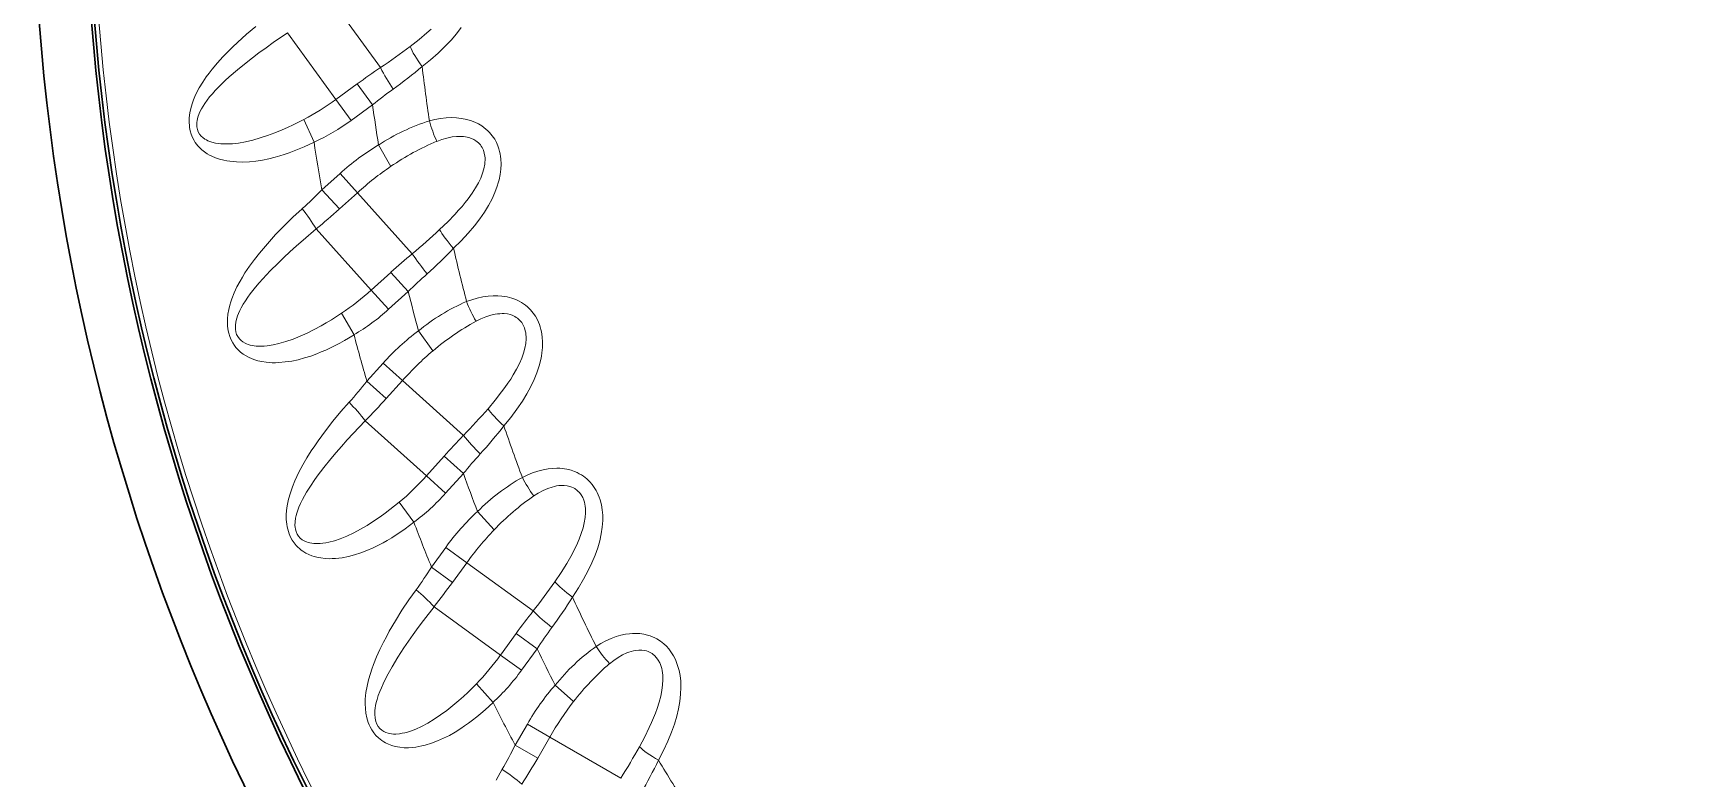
# Model space of a CAD drawing. Extents: x 0 to 297, y 0 to 535.
# Drawn here: x 124.38 to 150.37, y 486.48 to 498.26 of the extents above; entities that cross this region are included whole.
import ezdxf

# ---------------------------------------------------------------- set-up
doc = ezdxf.new("R2010")
doc.units = 0

msp = doc.modelspace()

# ---------------------------------------------------------------- linework, layer by layer
at = {"color": 7, "lineweight": 13, "ltscale": 0.032425}
for p, q in [((129.109, 498.758), (129.871, 497.709)), ((129.506, 495.732), (130.374, 494.768)), ((130.217, 492.764), (131.181, 491.897)), ((132.548, 487.132), (133.671, 486.483))]:
    msp.add_line(p, q, dxfattribs=at)
at = {"color": 7, "lineweight": 13, "ltscale": 0.032486}
msp.add_line((128.403, 498.257), (129.166, 497.206), dxfattribs=at)
at = {"color": 7, "lineweight": 13, "ltscale": 0.010461}
for p, q in [((129.505, 497.452), (129.166, 497.206)), ((130.876, 491.569), (130.596, 491.258)), ((131.181, 491.295), (130.901, 490.984)), ((132.015, 488.767), (131.769, 488.428))]:
    msp.add_line(p, q, dxfattribs=at)
at = {"color": 7, "lineweight": 13, "ltscale": 0.010249}
for p, q in [((129.746, 497.12), (129.505, 497.452)), ((129.232, 496.037), (129.506, 495.732)), ((130.311, 494.17), (130.037, 494.474)), ((129.913, 493.039), (130.217, 492.764)), ((129.656, 492.753), (129.96, 492.479)), ((131.181, 491.295), (130.876, 491.569)), ((130.901, 490.984), (130.596, 491.258)), ((130.903, 490.128), (131.235, 489.887)), ((130.678, 489.817), (131.009, 489.576)), ((132.347, 488.526), (132.015, 488.767)), ((132.101, 488.188), (131.769, 488.428))]:
    msp.add_line(p, q, dxfattribs=at)
at = {"color": 7, "lineweight": 13, "ltscale": 0.01025}
for p, q in [((129.407, 496.874), (129.166, 497.206)), ((128.946, 495.78), (129.221, 495.475)), ((130, 493.89), (129.726, 494.194)), ((132.193, 487.337), (132.548, 487.132)), ((132.001, 487.004), (132.356, 486.799))]:
    msp.add_line(p, q, dxfattribs=at)
at = {"color": 7, "lineweight": 13, "ltscale": 0.010462}
for p, q in [((129.746, 497.12), (129.407, 496.874)), ((130.037, 494.474), (129.726, 494.194)), ((130.311, 494.17), (130, 493.89)), ((132.347, 488.526), (132.101, 488.188))]:
    msp.add_line(p, q, dxfattribs=at)
at = {"color": 7, "lineweight": 13, "ltscale": 0.009814}
msp.add_line((128.821, 496.531), (128.662, 496.89), dxfattribs=at)
at = {"color": 7, "lineweight": 13, "ltscale": 0.009748}
for p, q in [((129.84, 496.487), (130.036, 496.149)), ((131.405, 490.694), (131.667, 490.405)), ((132.633, 487.953), (132.923, 487.692))]:
    msp.add_line(p, q, dxfattribs=at)
at = {"color": 7, "lineweight": 13, "ltscale": 0.009607}
for p, q in [((128.946, 495.78), (129.232, 496.037)), ((129.96, 492.479), (130.217, 492.764))]:
    msp.add_line(p, q, dxfattribs=at)
at = {"color": 7, "lineweight": 13, "ltscale": 0.009608}
for p, q in [((129.221, 495.475), (129.506, 495.732)), ((129.656, 492.753), (129.913, 493.039)), ((130.678, 489.817), (130.903, 490.128)), ((131.009, 489.576), (131.235, 489.887)), ((132.001, 487.004), (132.193, 487.337)), ((132.356, 486.799), (132.548, 487.132))]:
    msp.add_line(p, q, dxfattribs=at)
at = {"color": 7, "lineweight": 13, "ltscale": 0.032487}
for p, q in [((128.856, 495.16), (129.726, 494.194)), ((129.631, 492.127), (130.596, 491.258)), ((130.718, 489.192), (131.769, 488.428))]:
    msp.add_line(p, q, dxfattribs=at)
at = {"color": 7, "lineweight": 13, "ltscale": 0.009813}
for p, q in [((129.453, 493.487), (129.257, 493.827)), ((130.399, 490.526), (130.168, 490.844)), ((131.65, 487.68), (131.387, 487.972))]:
    msp.add_line(p, q, dxfattribs=at)
at = {"color": 7, "lineweight": 13, "ltscale": 0.009747}
msp.add_line((130.471, 493.549), (130.701, 493.235), dxfattribs=at)
at = {"color": 7, "lineweight": 13, "ltscale": 0.032426}
msp.add_line((131.235, 489.887), (132.284, 489.125), dxfattribs=at)
at = {"color": 7, "lineweight": 13}
for points in [[(127.902, 498.36), (127.753, 498.235), (127.609, 498.105), (127.539, 498.039), (127.47, 497.971), (127.38, 497.878), (127.293, 497.782), (127.209, 497.682), (127.163, 497.623), (127.118, 497.562), (127.061, 497.477), (127.008, 497.39), (126.96, 497.299), (126.937, 497.251), (126.917, 497.201), (126.893, 497.134), (126.873, 497.064), (126.858, 496.992), (126.849, 496.916), (126.847, 496.876), (126.848, 496.837), (126.85, 496.799), (126.855, 496.761), (126.865, 496.708), (126.881, 496.656), (126.901, 496.605), (126.925, 496.558), (126.944, 496.528), (126.964, 496.5), (126.985, 496.473), (127.009, 496.447), (127.048, 496.41), (127.09, 496.377), (127.134, 496.347), (127.168, 496.328), (127.203, 496.31), (127.265, 496.284), (127.329, 496.262), (127.394, 496.246), (127.441, 496.236), (127.489, 496.229), (127.541, 496.223), (127.594, 496.219), (127.696, 496.217), (127.799, 496.222), (127.902, 496.233), (128.004, 496.249), (128.106, 496.269), (128.207, 496.295), (128.279, 496.315), (128.351, 496.337), (128.429, 496.364), (128.506, 496.393), (128.586, 496.424), (128.665, 496.458), (128.821, 496.531)], [(128.403, 498.257), (128.176, 498.104), (128.062, 498.023), (127.95, 497.941), (127.847, 497.863), (127.746, 497.784), (127.611, 497.674), (127.479, 497.561), (127.416, 497.503), (127.354, 497.444), (127.259, 497.347), (127.214, 497.297), (127.171, 497.246), (127.131, 497.195), (127.093, 497.142), (127.066, 497.1), (127.041, 497.058), (127.022, 497.021), (127.006, 496.984), (126.986, 496.928), (126.972, 496.872), (126.969, 496.844), (126.967, 496.816), (126.969, 496.773), (126.978, 496.732), (126.992, 496.693), (127.013, 496.658), (127.037, 496.628), (127.065, 496.602), (127.096, 496.579), (127.119, 496.566), (127.143, 496.554), (127.173, 496.541), (127.204, 496.531), (127.263, 496.516), (127.304, 496.51), (127.346, 496.505), (127.392, 496.502), (127.44, 496.502), (127.532, 496.506), (127.625, 496.517), (127.74, 496.537), (127.856, 496.564), (127.971, 496.598), (128.087, 496.636), (128.203, 496.679), (128.318, 496.727), (128.404, 496.765), (128.491, 496.805), (128.662, 496.89)], [(130.671, 498.314), (130.606, 498.256), (130.481, 498.151), (130.341, 498.042)], [(131.149, 498.34), (131.074, 498.242), (130.99, 498.144), (130.896, 498.045), (130.785, 497.939), (130.663, 497.832), (130.529, 497.726)], [(130.646, 496.867), (130.73, 496.887), (130.818, 496.904), (130.907, 496.914), (130.993, 496.918), (131.073, 496.915), (131.145, 496.907), (131.209, 496.896), (131.253, 496.885), (131.292, 496.873), (131.362, 496.847), (131.422, 496.818), (131.473, 496.787), (131.507, 496.762), (131.538, 496.738), (131.567, 496.712), (131.593, 496.686), (131.638, 496.632), (131.676, 496.576), (131.703, 496.526), (131.725, 496.475), (131.743, 496.424), (131.754, 496.386), (131.763, 496.347), (131.769, 496.307), (131.774, 496.266), (131.778, 496.185), (131.774, 496.103), (131.764, 496.02), (131.746, 495.935), (131.733, 495.886), (131.718, 495.836), (131.68, 495.735), (131.634, 495.633), (131.579, 495.53), (131.514, 495.425), (131.441, 495.318), (131.358, 495.21), (131.259, 495.093), (131.149, 494.974), (131.027, 494.854)], [(130.762, 496.543), (130.84, 496.572), (130.922, 496.596), (131.002, 496.613), (131.074, 496.621), (131.111, 496.623), (131.146, 496.623), (131.183, 496.62), (131.216, 496.616), (131.268, 496.604), (131.312, 496.589), (131.349, 496.572), (131.38, 496.553), (131.4, 496.538), (131.419, 496.522), (131.45, 496.488), (131.465, 496.468), (131.478, 496.447), (131.498, 496.403), (131.512, 496.358), (131.521, 496.312), (131.524, 496.281), (131.524, 496.249), (131.523, 496.216), (131.519, 496.181), (131.506, 496.112), (131.485, 496.04), (131.455, 495.964), (131.418, 495.887), (131.373, 495.807), (131.319, 495.724), (131.257, 495.637), (131.211, 495.578), (131.161, 495.517), (131.106, 495.454), (131.048, 495.389), (130.934, 495.271), (130.806, 495.149)], [(128.633, 495.48), (128.488, 495.347), (128.347, 495.21), (128.212, 495.07), (128.083, 494.926), (128.02, 494.853), (127.958, 494.778), (127.878, 494.676), (127.802, 494.572), (127.729, 494.464), (127.689, 494.4), (127.651, 494.334), (127.603, 494.244), (127.559, 494.152), (127.521, 494.056), (127.504, 494.006), (127.489, 493.955), (127.472, 493.885), (127.459, 493.813), (127.452, 493.74), (127.451, 493.664), (127.454, 493.624), (127.458, 493.585), (127.465, 493.548), (127.473, 493.511), (127.489, 493.458), (127.51, 493.408), (127.535, 493.36), (127.564, 493.316), (127.586, 493.288), (127.609, 493.262), (127.633, 493.237), (127.659, 493.214), (127.702, 493.181), (127.747, 493.153), (127.794, 493.128), (127.83, 493.112), (127.867, 493.098), (127.931, 493.078), (127.997, 493.064), (128.063, 493.054), (128.111, 493.05), (128.159, 493.047), (128.212, 493.047), (128.265, 493.049), (128.367, 493.058), (128.468, 493.073), (128.569, 493.094), (128.669, 493.121), (128.769, 493.152), (128.867, 493.188), (128.936, 493.216), (129.005, 493.245), (129.08, 493.28), (129.154, 493.316), (129.23, 493.357), (129.305, 493.399), (129.453, 493.487)], [(128.856, 495.16), (128.647, 494.984), (128.542, 494.891), (128.439, 494.798), (128.345, 494.71), (128.253, 494.621), (128.129, 494.497), (128.011, 494.371), (127.954, 494.307), (127.898, 494.241), (127.814, 494.135), (127.775, 494.081), (127.737, 494.026), (127.702, 493.97), (127.67, 493.914), (127.648, 493.87), (127.627, 493.825), (127.613, 493.787), (127.6, 493.748), (127.586, 493.69), (127.578, 493.633), (127.578, 493.604), (127.579, 493.576), (127.586, 493.534), (127.598, 493.494), (127.617, 493.458), (127.641, 493.425), (127.668, 493.397), (127.698, 493.374), (127.732, 493.355), (127.756, 493.344), (127.781, 493.334), (127.812, 493.325), (127.845, 493.318), (127.905, 493.31), (127.946, 493.307), (127.988, 493.307), (128.035, 493.309), (128.082, 493.314), (128.173, 493.328), (128.265, 493.348), (128.377, 493.38), (128.489, 493.419), (128.601, 493.465), (128.712, 493.515), (128.822, 493.57), (128.932, 493.629), (129.014, 493.676), (129.095, 493.725), (129.257, 493.827)], [(131.232, 494.012), (131.314, 494.041), (131.4, 494.066), (131.487, 494.086), (131.573, 494.099), (131.652, 494.104), (131.724, 494.104), (131.789, 494.1), (131.834, 494.094), (131.875, 494.086), (131.947, 494.067), (132.009, 494.044), (132.063, 494.019), (132.1, 493.998), (132.133, 493.977), (132.164, 493.954), (132.193, 493.931), (132.243, 493.882), (132.287, 493.83), (132.319, 493.783), (132.347, 493.735), (132.37, 493.686), (132.385, 493.649), (132.397, 493.612), (132.408, 493.572), (132.417, 493.532), (132.429, 493.453), (132.434, 493.371), (132.433, 493.286), (132.424, 493.2), (132.416, 493.15), (132.406, 493.099), (132.379, 492.995), (132.344, 492.888), (132.3, 492.779), (132.247, 492.668), (132.185, 492.555), (132.114, 492.439), (132.027, 492.312), (131.93, 492.182), (131.821, 492.05)], [(131.381, 493.702), (131.457, 493.739), (131.536, 493.771), (131.613, 493.796), (131.683, 493.812), (131.721, 493.818), (131.755, 493.821), (131.792, 493.823), (131.826, 493.822), (131.879, 493.816), (131.924, 493.806), (131.962, 493.792), (131.995, 493.776), (132.017, 493.763), (132.037, 493.75), (132.071, 493.719), (132.088, 493.7), (132.103, 493.681), (132.128, 493.64), (132.147, 493.597), (132.16, 493.551), (132.166, 493.521), (132.17, 493.49), (132.172, 493.456), (132.172, 493.421), (132.167, 493.351), (132.153, 493.277), (132.132, 493.199), (132.103, 493.118), (132.066, 493.034), (132.021, 492.945), (131.969, 492.853), (131.929, 492.789), (131.886, 492.723), (131.838, 492.655), (131.786, 492.584), (131.685, 492.455), (131.571, 492.32)], [(129.376, 492.422), (129.245, 492.274), (129.12, 492.124), (129, 491.97), (128.886, 491.814), (128.831, 491.734), (128.778, 491.654), (128.709, 491.544), (128.644, 491.432), (128.583, 491.317), (128.55, 491.249), (128.519, 491.18), (128.48, 491.086), (128.447, 490.989), (128.419, 490.89), (128.407, 490.838), (128.397, 490.786), (128.387, 490.714), (128.382, 490.642), (128.383, 490.569), (128.39, 490.493), (128.396, 490.454), (128.405, 490.415), (128.415, 490.378), (128.428, 490.342), (128.449, 490.292), (128.475, 490.244), (128.505, 490.2), (128.539, 490.158), (128.563, 490.133), (128.589, 490.109), (128.615, 490.087), (128.643, 490.067), (128.689, 490.039), (128.737, 490.015), (128.787, 489.995), (128.825, 489.983), (128.863, 489.973), (128.928, 489.961), (128.995, 489.953), (129.062, 489.95), (129.11, 489.951), (129.158, 489.953), (129.211, 489.959), (129.264, 489.966), (129.364, 489.985), (129.463, 490.011), (129.561, 490.043), (129.658, 490.08), (129.754, 490.121), (129.848, 490.167), (129.914, 490.202), (129.979, 490.239), (130.05, 490.281), (130.119, 490.325), (130.191, 490.373), (130.262, 490.422), (130.399, 490.526)], [(129.631, 492.127), (129.441, 491.93), (129.346, 491.827), (129.254, 491.724), (129.169, 491.626), (129.087, 491.529), (128.977, 491.392), (128.872, 491.254), (128.822, 491.184), (128.774, 491.114), (128.702, 490.999), (128.668, 490.941), (128.636, 490.883), (128.607, 490.824), (128.581, 490.764), (128.564, 490.718), (128.548, 490.671), (128.538, 490.632), (128.529, 490.592), (128.521, 490.533), (128.52, 490.475), (128.522, 490.447), (128.526, 490.419), (128.537, 490.378), (128.554, 490.339), (128.576, 490.305), (128.603, 490.274), (128.633, 490.25), (128.666, 490.23), (128.702, 490.214), (128.727, 490.206), (128.753, 490.199), (128.785, 490.193), (128.817, 490.19), (128.878, 490.188), (128.919, 490.19), (128.961, 490.194), (129.007, 490.201), (129.054, 490.21), (129.143, 490.234), (129.232, 490.264), (129.34, 490.307), (129.448, 490.358), (129.554, 490.414), (129.659, 490.476), (129.763, 490.542), (129.866, 490.613), (129.943, 490.668), (130.019, 490.725), (130.168, 490.844)], [(132.114, 491.234), (132.192, 491.272), (132.275, 491.306), (132.36, 491.334), (132.443, 491.356), (132.522, 491.37), (132.593, 491.377), (132.659, 491.379), (132.704, 491.378), (132.745, 491.375), (132.818, 491.363), (132.883, 491.347), (132.94, 491.327), (132.978, 491.311), (133.014, 491.293), (133.047, 491.274), (133.078, 491.254), (133.133, 491.21), (133.182, 491.163), (133.219, 491.12), (133.251, 491.075), (133.279, 491.029), (133.298, 490.994), (133.314, 490.958), (133.329, 490.92), (133.343, 490.881), (133.363, 490.803), (133.377, 490.722), (133.384, 490.638), (133.384, 490.551), (133.381, 490.5), (133.377, 490.448), (133.361, 490.342), (133.337, 490.233), (133.304, 490.12), (133.263, 490.004), (133.213, 489.884), (133.155, 489.761), (133.082, 489.626), (132.999, 489.487), (132.905, 489.344)], [(132.294, 490.942), (132.366, 490.986), (132.441, 491.026), (132.515, 491.059), (132.583, 491.082), (132.62, 491.092), (132.654, 491.099), (132.691, 491.104), (132.724, 491.107), (132.777, 491.106), (132.823, 491.101), (132.863, 491.092), (132.897, 491.079), (132.92, 491.069), (132.942, 491.057), (132.979, 491.03), (132.998, 491.014), (133.015, 490.996), (133.044, 490.958), (133.067, 490.917), (133.085, 490.873), (133.094, 490.843), (133.101, 490.812), (133.107, 490.779), (133.111, 490.745), (133.112, 490.674), (133.106, 490.599), (133.093, 490.519), (133.073, 490.436), (133.045, 490.348), (133.01, 490.256), (132.967, 490.158), (132.935, 490.09), (132.899, 490.02), (132.858, 489.947), (132.814, 489.872), (132.727, 489.733), (132.628, 489.587)], [(130.434, 489.459), (130.319, 489.298), (130.21, 489.135), (130.107, 488.97), (130.01, 488.803), (129.964, 488.718), (129.919, 488.632), (129.862, 488.516), (129.809, 488.398), (129.761, 488.277), (129.735, 488.206), (129.711, 488.134), (129.683, 488.036), (129.659, 487.936), (129.642, 487.835), (129.636, 487.782), (129.631, 487.729), (129.629, 487.657), (129.632, 487.585), (129.64, 487.512), (129.655, 487.437), (129.666, 487.399), (129.678, 487.361), (129.692, 487.326), (129.708, 487.291), (129.735, 487.244), (129.766, 487.199), (129.8, 487.157), (129.838, 487.12), (129.865, 487.097), (129.893, 487.076), (129.922, 487.057), (129.952, 487.04), (130, 487.017), (130.051, 486.998), (130.102, 486.984), (130.14, 486.976), (130.179, 486.97), (130.246, 486.964), (130.313, 486.963), (130.38, 486.968), (130.428, 486.973), (130.476, 486.981), (130.527, 486.991), (130.579, 487.004), (130.677, 487.034), (130.773, 487.07), (130.867, 487.112), (130.96, 487.159), (131.05, 487.21), (131.139, 487.265), (131.201, 487.307), (131.262, 487.35), (131.328, 487.4), (131.392, 487.451), (131.459, 487.506), (131.524, 487.563), (131.65, 487.68)], [(130.718, 489.192), (130.55, 488.976), (130.467, 488.864), (130.386, 488.751), (130.312, 488.646), (130.24, 488.54), (130.145, 488.393), (130.055, 488.244), (130.013, 488.17), (129.972, 488.095), (129.912, 487.973), (129.885, 487.912), (129.859, 487.85), (129.837, 487.789), (129.817, 487.726), (129.804, 487.679), (129.794, 487.631), (129.787, 487.59), (129.783, 487.55), (129.781, 487.491), (129.786, 487.433), (129.791, 487.405), (129.798, 487.378), (129.814, 487.338), (129.834, 487.301), (129.86, 487.269), (129.89, 487.242), (129.922, 487.221), (129.957, 487.205), (129.994, 487.193), (130.02, 487.187), (130.046, 487.183), (130.079, 487.18), (130.112, 487.18), (130.172, 487.185), (130.213, 487.191), (130.254, 487.199), (130.299, 487.211), (130.345, 487.225), (130.431, 487.258), (130.517, 487.297), (130.619, 487.352), (130.721, 487.413), (130.821, 487.481), (130.919, 487.553), (131.016, 487.63), (131.111, 487.711), (131.181, 487.773), (131.251, 487.838), (131.387, 487.972)], [(133.281, 488.563), (133.355, 488.609), (133.434, 488.651), (133.515, 488.689), (133.596, 488.719), (133.672, 488.741), (133.743, 488.756), (133.808, 488.765), (133.852, 488.768), (133.894, 488.769), (133.968, 488.766), (134.034, 488.756), (134.093, 488.743), (134.133, 488.73), (134.17, 488.716), (134.205, 488.701), (134.237, 488.684), (134.297, 488.646), (134.351, 488.605), (134.392, 488.566), (134.429, 488.524), (134.462, 488.481), (134.484, 488.448), (134.504, 488.414), (134.523, 488.378), (134.54, 488.341), (134.568, 488.265), (134.59, 488.186), (134.606, 488.103), (134.616, 488.017), (134.618, 487.966), (134.619, 487.914), (134.615, 487.807), (134.602, 487.695), (134.581, 487.58), (134.553, 487.46), (134.516, 487.336), (134.47, 487.208), (134.412, 487.065), (134.344, 486.918), (134.265, 486.766)], [(133.491, 488.291), (133.557, 488.343), (133.628, 488.391), (133.698, 488.431), (133.764, 488.462), (133.799, 488.475), (133.832, 488.485), (133.868, 488.495), (133.901, 488.501), (133.954, 488.506), (134, 488.505), (134.041, 488.5), (134.076, 488.492), (134.1, 488.483), (134.123, 488.474), (134.163, 488.451), (134.183, 488.437), (134.202, 488.421), (134.235, 488.386), (134.262, 488.347), (134.285, 488.306), (134.297, 488.277), (134.307, 488.247), (134.316, 488.215), (134.323, 488.181), (134.332, 488.111), (134.334, 488.036), (134.33, 487.955), (134.318, 487.87), (134.3, 487.78), (134.275, 487.684), (134.242, 487.582), (134.217, 487.512), (134.188, 487.438), (134.156, 487.362), (134.12, 487.282), (134.048, 487.135), (133.964, 486.979)], [(131.795, 486.622), (131.698, 486.45)]]:
    msp.add_lwpolyline(points, dxfattribs=at)
at = {"color": 7, "lineweight": 30}
for radius in [33.8, 32.975, 32.925]:
    msp.add_circle((158.177, 501.034), radius, dxfattribs=at)
at = {"color": 7, "lineweight": 13}
msp.add_circle((158.177, 501.034), 32.857, dxfattribs=at)
for centre, radius, start, end in [((123.623, 507.012), 11.206, 303.8878, 306.831), ((137.403, 486.581), 13.438, 124.0912, 125.9999), ((133.363, 499.534), 3.94, 207.5932, 213.3455), ((125.975, 503.083), 7.032, 305.6321, 310.37), ((158.177, 501.034), 27.845, 186.8242, 188.6076), ((126.763, 500.476), 4.058, 297.8925, 306.3102), ((134.248, 491.541), 7.17, 125.634, 128.9004), ((158.177, 501.034), 28.699, 187.8384, 189.1174), ((127.46, 499.524), 3.288, 294.4547, 306.3137), ((131.59, 493.837), 3.174, 107.3212, 123.4463), ((132.494, 497.345), 1.909, 194.4884, 204.8102), ((158.177, 501.034), 29.699, 188.7211, 190.1905), ((131.737, 493.288), 3.719, 120.6718, 132.3498), ((132.314, 492.834), 4.022, 112.7087, 124.4902), ((132.7, 492.226), 4.742, 124.1693, 132.3247), ((124.722, 499.879), 5.886, 311.6403, 315.8616), ((126.207, 493.541), 3.105, 31.441, 38.6382), ((121.433, 504.121), 11.636, 309.6351, 312.0078), ((123.188, 503.367), 11.206, 309.8878, 312.831), ((125.937, 499.706), 7.032, 311.6321, 316.37), ((158.177, 501.034), 27.845, 192.8242, 194.6076), ((139.028, 484.488), 13.438, 130.0912, 131.9999), ((133.656, 496.948), 3.94, 213.5932, 219.3455), ((135.372, 489.091), 7.17, 131.6341, 134.9004), ((126.993, 497.196), 4.059, 303.8929, 312.3098), ((158.177, 501.034), 28.699, 193.8385, 195.1174), ((127.786, 496.322), 3.288, 300.4557, 312.3125), ((132.488, 491.098), 3.174, 113.3212, 129.4463), ((133.021, 494.68), 1.909, 200.4884, 210.8102), ((132.692, 490.567), 3.719, 126.6719, 138.3496), ((133.313, 490.175), 4.022, 118.7087, 130.4901), ((158.177, 501.034), 29.699, 194.721, 196.1905), ((133.76, 489.611), 4.742, 130.1693, 138.3246), ((125.026, 496.388), 5.886, 317.6403, 321.8616), ((121.312, 500.264), 11.636, 315.6351, 318.0078), ((127.165, 490.24), 3.105, 37.441, 44.6382), ((123.136, 499.697), 11.206, 315.8879, 318.831), ((126.252, 496.343), 7.032, 317.6321, 322.37), ((158.177, 501.034), 27.845, 198.8242, 200.6076), ((140.862, 482.577), 13.438, 136.0912, 137.9999), ((134.217, 494.407), 3.94, 219.5932, 225.3455), ((136.745, 486.773), 7.17, 137.634, 140.9004), ((127.565, 493.957), 4.059, 309.8929, 318.3096), ((158.177, 501.034), 28.699, 199.8384, 201.1174), ((133.668, 488.467), 3.174, 119.3212, 135.4463), ((133.823, 492.085), 1.909, 206.4884, 216.8102), ((128.445, 493.171), 3.288, 306.4558, 318.3124), ((134.584, 487.636), 4.022, 124.7087, 136.4902), ((133.925, 487.961), 3.719, 132.6719, 144.3496), ((158.177, 501.034), 29.699, 200.7211, 202.1905), ((135.088, 487.121), 4.742, 136.1693, 144.3246), ((125.693, 492.948), 5.886, 323.6403, 327.8616), ((128.464, 487.057), 3.105, 43.441, 50.6382), ((121.593, 496.415), 11.637, 321.6352, 324.0076), ((123.467, 496.041), 11.206, 321.8878, 324.831), ((142.887, 480.869), 13.438, 142.0912, 143.9999), ((135.041, 491.939), 3.94, 225.5932, 231.3455), ((126.918, 493.032), 7.032, 323.6321, 328.37), ((158.177, 501.034), 27.845, 204.8242, 206.6076), ((138.353, 484.611), 7.17, 143.634, 146.9004), ((128.473, 490.796), 4.058, 315.8928, 324.3097), ((158.177, 501.034), 28.699, 205.8385, 207.1174), ((135.116, 485.974), 3.174, 125.3212, 141.4463), ((134.892, 489.589), 1.909, 212.4884, 222.8102), ((129.43, 490.106), 3.288, 312.4557, 324.3125), ((136.114, 485.243), 4.022, 130.7087, 142.4901), ((135.425, 485.497), 3.719, 138.6721, 150.3496), ((158.177, 501.034), 29.699, 206.721, 208.1905), ((136.669, 484.784), 4.743, 142.1694, 150.3245), ((126.716, 489.597), 5.886, 329.6403, 333.8616), ((122.278, 492.616), 11.636, 327.6351, 330.0078), ((124.179, 492.44), 11.206, 327.8878, 330.831), ((127.925, 489.808), 7.032, 329.6321, 334.37), ((158.177, 501.034), 27.845, 210.8241, 212.6076), ((130.087, 484.028), 3.105, 49.441, 56.6382)]:
    msp.add_arc(centre, radius, start, end, dxfattribs=at)
for centre, major_axis in [((130.635, 497.738), (0.303, -0.398)), ((131.131, 494.877), (0.343, -0.364)), ((131.922, 492.084), (0.379, -0.326)), ((133.002, 489.389), (0.411, -0.285)), ((134.357, 486.821), (0.439, -0.24))]:
    msp.add_ellipse(centre, major_axis=major_axis, ratio=0.185152, start_param=3.71502, end_param=4.603915, dxfattribs=at)

doc.saveas('drawing.dxf')
